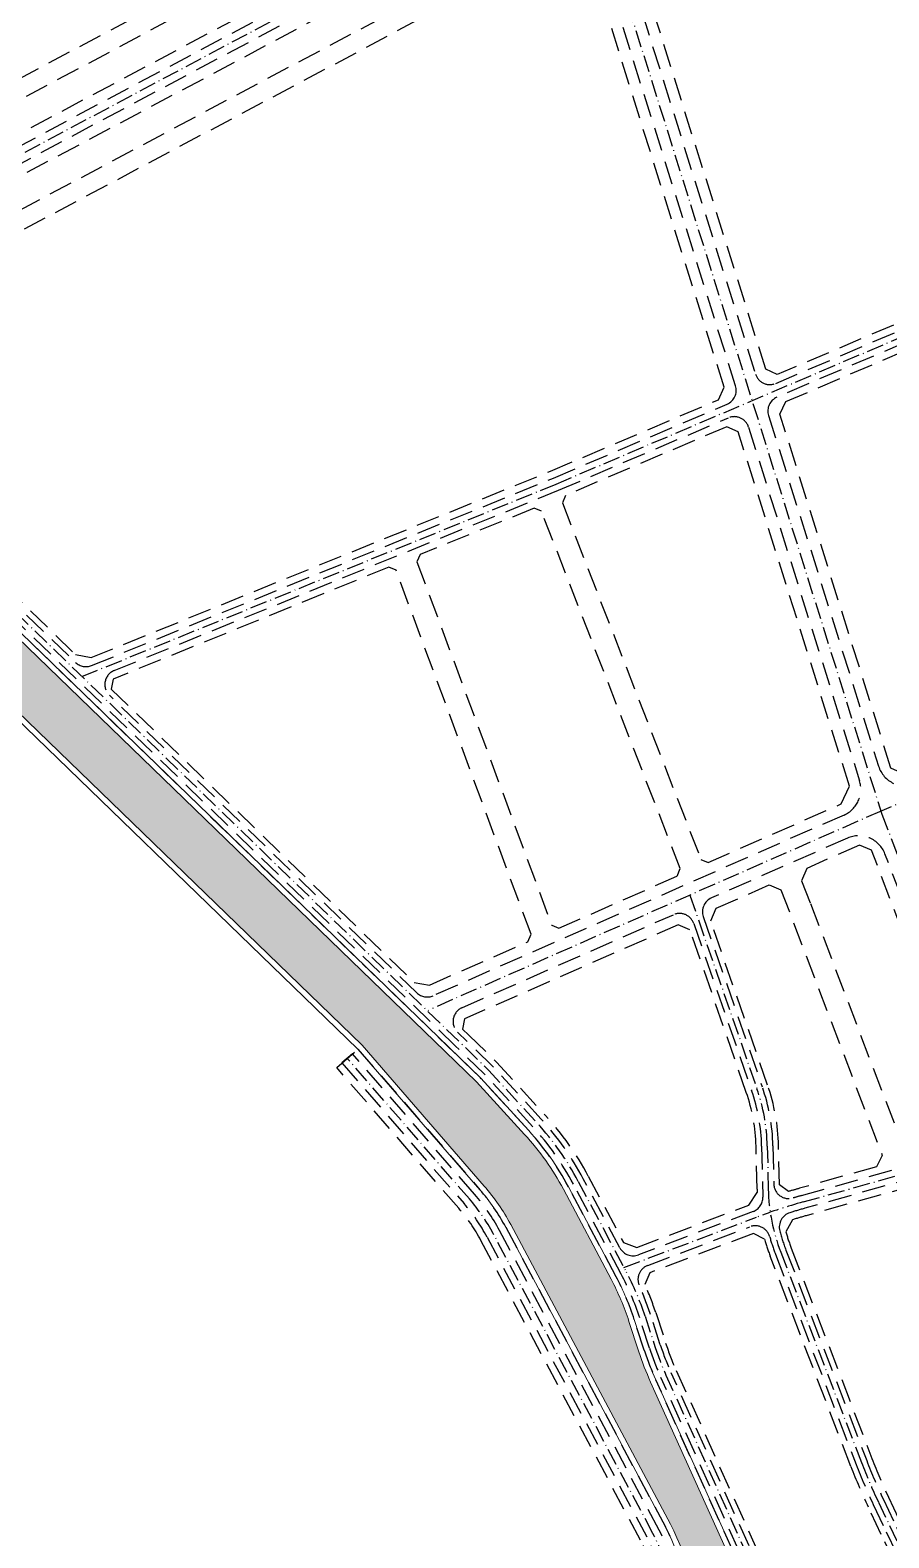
# Model space of a CAD drawing. Header units: metres. Extents: x 566631 to 571261, y 2062953 to 2068466.
# Drawn here: x 567714 to 568171, y 2066748 to 2067551 of the extents above; entities that cross this region are included whole.
import ezdxf

# ---------------------------------------------------------------- set-up
doc = ezdxf.new("R2010")
doc.units = ezdxf.units.M
doc.linetypes.add('ACAD_ISO10W100', pattern=[18.5, 12, -3, 0.5, -3])
doc.linetypes.add('HIDDEN', pattern=[0.375, 0.25, -0.125])
doc.layers.add('datKeSog', color=251, linetype='CONTINUOUS', lineweight=13)
doc.layers.add('datMatNc', color=150, linetype='CONTINUOUS', lineweight=13)
for name, color, linetype in [('hacth sdd', 8, 'CONTINUOUS'), ('LogDg phu', 7, 'CONTINUOUS'), ('TimDg', 222, 'CONTINUOUS'), ('ViaHeSphu', 32, 'CONTINUOUS')]:
    doc.layers.add(name, color=color, linetype=linetype)

msp = doc.modelspace()

# ---------------------------------------------------------------- hatches: boundary and pattern name
at = {"layer": 'hacth sdd'}
h = msp.add_hatch(dxfattribs=at)
h.set_pattern_fill('DASH', color=152, scale=0.5, style=0)
h.set_pattern_definition([(0, (0, 0), (1.5875, 1.5875), [1.5875, -1.5875])])
edge = h.paths.add_edge_path()
edge.add_line((568089.4094906903, 2066606.831562368), (568096.5534857743, 2066646.555895337))
edge.add_arc((568006.9902945282, 2066662.662874363), 90.99999999747935, 349.8049466083057, 354.593269157797)
edge.add_line((568097.5854266373, 2066654.088375097), (568099.9712974422, 2066679.296643715))
edge.add_arc((568009.3761653308, 2066687.871142982), 90.99999999981577, 354.5932691577892, 369.1421477394828)
edge.add_line((568099.2202101543, 2066702.329621799), (568098.6472853306, 2066705.889739305))
edge.add_arc((568048.2951283458, 2066697.786635786), 50.99999999661144, 9.142147746888547, 24.27248815783677)
edge.add_line((568094.7867675783, 2066718.751546497), (568044.0837223955, 2066831.190264559))
edge.add_arc((568189.0282447147, 2066896.551456779), 158.9999999964824, 198.0536729360422, 204.2724881581285, ccw=False)
edge.add_line((568037.8563519213, 2066847.276119864), (568032.5747542637, 2066863.479542607))
edge.add_arc((567898.516660653, 2066819.782545717), 140.9999999990662, 18.05367293684977, 27.95123354725435)
edge.add_line((568023.0685674539, 2066885.872049513), (567997.6486762641, 2066933.778233347))
edge.add_arc((567873.0967694623, 2066867.688729551), 140.9999999997684, 27.9512335469934, 42.53662133799664)
edge.add_line((567976.9919672, 2066963.01337425), (567951.3311628575, 2066990.981318418))
edge.add_line((567951.3311628575, 2066990.981318418), (567689.8956428984, 2067243.945485724))
edge.add_arc((567906.8503208783, 2067468.165617967), 312.0000000002941, 207.9784266503596, 225.9434859584289, ccw=False)
edge.add_line((567631.3155397438, 2067321.794226003), (567598.6472911579, 2067383.290113986))
edge.add_line((567598.6472911579, 2067383.290113986), (567595.9427644068, 2067384.11808443))
edge.add_line((567595.9427644068, 2067384.11808443), (567573.44567074, 2067372.167030913))
edge.add_line((567573.44567074, 2067372.167030913), (567611.3271069421, 2067300.85765076))
edge.add_arc((567876.2643964944, 2067441.599373803), 300.0000000005672, 207.9784266505278, 225.9434859586242)
edge.add_line((567667.6541292066, 2067226.0030928), (567890.3890136704, 2067010.485535789))
edge.add_line((567890.3890136704, 2067010.485535789), (567955.4795541393, 2066935.546288197))
edge.add_arc((567872.0548541446, 2066863.08547513), 110.4999999977253, 28.05827048332219, 40.97684428070818, ccw=False)
edge.add_line((567969.5677535841, 2066915.061281448), (568054.6304946976, 2066755.473290268))
edge.add_arc((567957.1175952578, 2066703.497483949), 110.4999999984394, -4.937905462087315, 28.058270483798083, ccw=False)
edge.add_line((568067.2074820693, 2066693.986079136), (568053.8780515629, 2066539.704401028))
edge.add_line((568053.8780515629, 2066539.704401028), (568053.3664489492, 2066526.851457733))
edge.add_line((568053.3664489492, 2066526.851457733), (568058.1642466432, 2066521.895486345))
edge.add_line((568058.1642466432, 2066521.895486345), (568077.6576209503, 2066522.03881998))
edge.add_line((568077.6576209503, 2066522.03881998), (568081.7841965083, 2066526.06377207))
edge.add_line((568081.7841965083, 2066526.06377207), (568082.0970106234, 2066535.749517252))
edge.add_arc((568290.9880967231, 2066529.003099807), 209.0000000005824, 173.5977105298602, 178.150199018571, ccw=False)
edge.add_line((568083.291532704, 2066552.30840596), (568089.4094906903, 2066606.831562368))

# ---------------------------------------------------------------- linework, layer by layer
at = {"layer": 'datKeSog'}
msp.add_lwpolyline([(567573.4456707399, 2067372.167030912), (567570.7962978446, 2067370.759613682), (567608.6777340465, 2067299.45023353, 0.07854830681870029), (567665.5680265334, 2067223.84712999), (567888.2094084307, 2067008.420045763), (567953.2146301575, 2066933.579026304, -0.05642768786353271), (567966.9203445495, 2066913.650173584), (568051.9830856629, 2066754.062182404, -0.1449760631686074), (568064.2186163638, 2066694.244307321), (568050.8831939668, 2066539.893275991), (568050.4826454618, 2066529.830334393), (568053.3664489493, 2066526.851457733), (568053.878051563, 2066539.704401027), (568067.2074820693, 2066693.986079137, 0.1449760631665236), (568054.6304946976, 2066755.473290268), (567969.5677535838, 2066915.061281449, 0.05642768786245987), (567955.4795541393, 2066935.546288197), (567890.3890136726, 2067010.48553579), (567667.6541292054, 2067226.003092801, -0.07854830681780736), (567611.3271069421, 2067300.85765076)], format="xyb", close=True, dxfattribs=at)
for points in [[(567689.8956428984, 2067243.945485724), (567951.331162859, 2066990.981318422), (567976.9919672015, 2066963.013374249, -0.0637268174552025), (567997.6486762641, 2066933.778233347), (568023.0685674543, 2066885.872049512, -0.04321312339739004), (568032.5747542637, 2066863.479542607), (568037.8563519209, 2066847.276119865, 0.02714136195114706), (568044.0837223955, 2066831.190264559), (568094.786767578, 2066718.751546498, -0.06611464468038127)], [(568096.0760666309, 2066723.190314439), (568046.8185247034, 2066832.4234946, -0.0271413619516883), (568040.708651785, 2066848.205843204), (568035.4270541277, 2066864.409265945, 0.0432131233970012), (568025.7186080246, 2066887.278209168), (568000.2987168346, 2066935.184393003, 0.0637268174548339), (567979.2025033236, 2066965.041558178), (567953.4813822815, 2066993.075242072), (567691.9817455711, 2067246.101448534, -0.0785483068176893)]]:
    msp.add_lwpolyline(points, format="xyb", dxfattribs=at)
at = {"layer": 'datMatNc'}
for points in [[(568094.7867675783, 2066718.751546497), (568044.0837223955, 2066831.190264559, -0.02714136194882924), (568037.8563519213, 2066847.276119864), (568032.5747542637, 2066863.479542607, 0.04321312339924302), (568023.0685674539, 2066885.872049513), (567997.6486762641, 2066933.778233347, 0.06372681745915887), (567976.9919672, 2066963.01337425), (567951.3311628575, 2066990.981318418), (567689.8956428984, 2067243.945485724, -0.07854830681910788)], [(567667.6541292066, 2067226.0030928), (567890.3890136704, 2067010.485535789), (567955.4795541393, 2066935.546288197, -0.05642768786422649), (567969.5677535841, 2066915.061281448), (568054.6304946976, 2066755.473290268, -0.1449760631681723), (568067.2074820693, 2066693.986079136)]]:
    msp.add_lwpolyline(points, format="xyb", dxfattribs=at)
at = {"layer": 'LogDg phu', "linetype": 'HIDDEN', "ltscale": 50}
for points in [[(567446.7718560821, 2067375.079829873), (568112.6813174268, 2067728.828617518, 0.383087992672182)], [(568251.1222696626, 2067431.142285235), (568156.2642012206, 2067668.024090349, 0.4460395944407323), (568128.3147344728, 2067678.251645233), (568027.0952824501, 2067624.481184657, 0.3612755007378313), (568022.7309044447, 2067613.836811077), (568099.9808278349, 2067367.822798186, 0.4433138351031368), (568110.7477302528, 2067362.859041504), (568246.8299382653, 2067420.807885101, 0.4078749683811497), (568251.1222696622, 2067431.142285235)], [(568084.8612063822, 2067351.835601005, 0.3857000129483844), (568089.3594234255, 2067361.59269972), (568012.955237145, 2067604.913335437, 0.4692103096837983), (568000.1463557569, 2067610.165199229), (567610.6801082082, 2067403.270387099, 0.4142135623790936), (567607.3682264346, 2067392.452280097), (567641.9130313266, 2067327.423894923, 0.0785483068464029), (567698.240053604, 2067252.56933695), (567737.7776825039, 2067214.312854538, 0.2968628235798705), (567746.3478648246, 2067212.648823803), (567992.3687021811, 2067312.448867513), (568084.8612063822, 2067351.835601004)], [(568106.9046979607, 2067345.77269119), (568165.5402129219, 2067159.039064795, 0.4431113964215293), (568185.7188131596, 2067149.728046666), (568324.3919119048, 2067208.669345448, 0.4080723318739908), (568332.4493750702, 2067228.050320048), (568259.6744519917, 2067409.785573875, 0.420580694254702), (568249.1134352197, 2067414.17202914), (568111.4029150037, 2067355.529789906, 0.3857000129572137), (568106.9046979608, 2067345.77269119)], [(567758.4075169098, 2067209.986877992), (567995.0558442943, 2067305.984898609), (568085.5163911335, 2067344.506349408, -0.4433138350869086), (568096.2832935513, 2067339.542592725), (568155.3964208482, 2067151.28793793, -0.3823345870829578), (568147.12376182, 2067133.063271552), (567928.340502619, 2067036.849770943, -0.3047518507686627), (567919.5570872433, 2067038.423687834), (567755.8518183086, 2067196.824378938, -0.5421831543117327), (567758.4075169096, 2067209.986877992)], [(568090.680273093, 2066564.349268645), (568095.3499190349, 2066605.965088272), (568102.4587511313, 2066645.49389672, 0.0208960391177567), (568103.558732051, 2066653.523023497), (568105.9446028562, 2066678.731292115, 0.0635668706987091), (568105.1439933273, 2066703.282928108), (568104.5710685058, 2066706.843045601, 0.0661146446801291), (568100.2563721938, 2066721.218006581), (568098.8108689387, 2066724.423544481), (568049.5533270037, 2066833.656724659, -0.0271413619227838), (568043.5609516489, 2066849.135566541), (568038.2793539937, 2066865.338989277, 0.0432131233820892), (568028.3686485947, 2066888.684368823), (568002.9487574124, 2066936.590552644, 0.0637268174827608), (567981.4130394458, 2066967.069742108), (567955.631601704, 2066995.169165721), (567940.2346990369, 2067010.067159164), (567694.0678482584, 2067248.25741133, -0.0785483068464243)], [(568168.940319291, 2067112.36795312, 0.4284836386867742), (568148.8945583267, 2067120.732897148), (568076.4893338096, 2067088.891520717, 0.3908772862600305), (568072.1518578614, 2067078.945893973), (568103.5928916817, 2066988.333123245, -0.0780149293577969), (568109.2580758019, 2066956.891723018), (568109.7144376204, 2066936.66192064, 0.4942825158247872), (568119.9847716434, 2066929.171860854, -0.00393215218389196), (568124.4588683245, 2066930.459119525), (568219.1324334888, 2066956.893629513, 0.4418880545832342), (568224.4515837596, 2066967.460752833), (568168.940319291, 2067112.36795312)], [(568048.8931368892, 2066560.425452404), (568060.4825342322, 2066694.567092553, 0.1449760631919197), (568048.6738243675, 2066752.298297579), (567963.611083256, 2066911.886288755, 0.0564276878372632), (567950.3834751834, 2066931.119948934), (567885.3782534542, 2067005.960968396), (567879.7159434996, 2067001.042813663), (567944.7211652289, 2066926.201794201, -0.0564276878181174), (567956.9925606683, 2066908.358519098), (568042.055301781, 2066748.770527919, -0.1449760631919197), (568053.0103699688, 2066695.212663013), (568041.420972626, 2066561.071022866)], [(568175.0838441561, 2066753.932099461), (568191.6651982021, 2066718.975562862, -0.0792946513970787), (568221.348036331, 2066627.396362095, -0.0237007289004742), (568224.4558817918, 2066599.212455132), (568228.9178734658, 2066527.5091807, 0.4715908907906997), (568238.9126856421, 2066520.26273697), (568356.067112326, 2066550.677438397, 0.4196438798697929), (568361.761643957, 2066560.573940995), (568333.350082455, 2066662.239341458), (568311.7036332542, 2066739.697066773), (568232.7155336593, 2066945.88844933, 0.3870702331299271), (568223.0934887321, 2066950.731877511), (568126.3413847366, 2066923.717003244, 0.007279190113542612), (568118.270874713, 2066921.3363988, 0.4009284949032153), (568112.9060963326, 2066911.672642078, 0.02769555515208818), (568116.1940352926, 2066901.450785489), (568159.2036471404, 2066789.428214869, 0.0190844642849442), (568168.1284539334, 2066768.595338191), (568175.083844156, 2066753.93209946)], [(568169.6627975078, 2066751.360669263), (568185.3672640816, 2066718.252772343, -0.4416437550167733), (568180.8836990411, 2066707.309697079), (568133.8144749538, 2066690.118756508, 0.0137074537000322), (568123.3935970028, 2066685.985640591, -0.5226852375428929), (568112.2511472782, 2066692.944415031, 0.0275783817485838), (568111.0677765026, 2066704.236234404), (568110.4948516794, 2066707.796351905, 0.0661146446914275), (568105.7259768101, 2066723.684466664), (568104.2804735547, 2066726.890004565), (568055.0229316275, 2066836.123184726, -0.0271413619513791), (568049.2655513771, 2066850.995013218), (568043.98395372, 2066867.198435959, 0.0267851043477712), (568038.0809987088, 2066882.478602553, -0.4320092690723897), (568042.5465376346, 2066893.238812776), (568097.0056999647, 2066913.851689201, -0.4407011509420889), (568107.5429748425, 2066908.52094977, 0.0235858846428654), (568110.5926895171, 2066899.300221489), (568153.6023013648, 2066787.277650869, 0.0190844642851086), (568162.707407285, 2066766.023907995), (568169.6627975076, 2066751.360669263)]]:
    msp.add_lwpolyline(points, format="xyb", dxfattribs=at)
msp.add_lwpolyline([(567463.6608628493, 2067343.287355123), (568146.4434799729, 2067705.999611147), (568138.9654408175, 2067724.673946846), (567454.278081313, 2067360.949841094)], dxfattribs=at)
msp.add_lwpolyline([(568056.2855215275, 2067080.0065653, -0.4379413768658309), (568067.0639473054, 2067075.305889942), (568097.9244285333, 2066986.366266474, -0.07801492935798401), (568103.2596019276, 2066956.756404126), (568103.8712721027, 2066929.642026368, -0.3179900192681191), (568098.7052497419, 2066921.97961615), (568037.6704762412, 2066898.877860819, -0.3777712692382486), (568027.7717585848, 2066902.610086767), (568008.248838545, 2066939.402871968, 0.0637268174550671), (567985.8341116898, 2066971.126109968), (567959.9320405489, 2066999.35701302), (567941.2912981772, 2067017.393735317, -0.5328585269167433), (567943.6337637226, 2067030.466120528)], format="xyb", close=True, dxfattribs=at)
at = {"layer": 'TimDg', "linetype": 'ACAD_ISO10W100', "ltscale": 0.75}
for points in [[(569495.4277969634, 2068433.939334007), (567458.9694720813, 2067352.118598108)], [(567741.231617131, 2067206.796369474), (567993.7122732376, 2067309.216883061), (568555.0230853686, 2067548.24381345)]]:
    msp.add_lwpolyline(points, dxfattribs=at)
for points in [[(570000.7303062181, 2067879.165810913, 0.15132347483338), (569630.6979778858, 2067788.244448095), (569593.1865503386, 2067765.306083216, 0.0120590282986883), (569583.0547692049, 2067758.769655312), (569514.391074964, 2067712.089179128, 0.0163914063603625), (569501.1484639643, 2067702.436866524), (569469.5059902932, 2067677.745444813, -0.0465201108505125), (569438.2344835112, 2067657.7165969), (569326.1055014101, 2067599.81308495), (569061.071802309, 2067464.124227364), (568725.4256931718, 2067363.191303382, 0.0112163597713358), (568658.204890596, 2067340.71628266), (568610.5662882852, 2067322.69375848), (568582.0106165139, 2067310.55605025), (568402.0830146307, 2067235.171512525), (568167.1864909991, 2067135.331627879), (567925.5397158525, 2067029.063523875)], [(570000.7303062181, 2067879.165810913, 0.15132347483338), (569630.697977886, 2067788.244448095), (569593.1865503385, 2067765.306083216, 0.01205902829868824), (569583.0547692049, 2067758.769655312), (569514.3910749638, 2067712.089179128, 0.01639140636036252), (569501.1484639646, 2067702.436866524), (569469.5059902933, 2067677.745444813, -0.04652011085051248), (569438.2344835112, 2067657.7165969), (569326.1055014101, 2067599.81308495), (569061.071802309, 2067464.124227364), (568725.4256931719, 2067363.191303382, 0.01121635977133575), (568658.204890596, 2067340.716282659), (568610.5662882853, 2067322.69375848), (568582.010616514, 2067310.55605025), (568402.0830146308, 2067235.171512525), (568167.1864909991, 2067135.331627879), (567925.5397158525, 2067029.063523874)], [(568007.1651060418, 2067643.380659843), (568167.2734184407, 2067133.491630765), (568317.2731710034, 2066741.930667448, -0.0233361501252175), (568317.5073619462, 2066741.222011353), (568414.7791073031, 2066393.153463831)], [(567696.1539509171, 2067250.413374154), (567957.7818211265, 2066997.263089371), (567983.6235755677, 2066969.097926038, -0.06372681745487667), (568005.598797975, 2066937.996712313), (568031.0186891651, 2066890.090528478, -0.04321312339729345), (568041.1316538561, 2066866.268712621), (568046.4132515131, 2066850.065289879, 0.02714136195160713), (568052.2881293193, 2066834.889954684), (568102.991174502, 2066722.451236624, -0.06611464468073987)], [(568065.0018039029, 2067090.400626065), (568100.7586601076, 2066987.34969486, -0.0780149293579121), (568106.2588388647, 2066956.824063572), (568106.7745607677, 2066933.962921953, 0.0862196220670212), (568113.3933624048, 2066900.375503489), (568156.4029742526, 2066788.352932869, 0.0190844642849648), (568165.4179306091, 2066767.309623093), (568193.0931834428, 2066708.965112393, -0.0954792923813812), (568221.4616735629, 2066599.026129878), (568225.6264750997, 2066532.098638859), (568230.6848754883, 2066348.017194637)], [(568029.9019453478, 2066892.195137589), (568100.5195107401, 2066918.923994343, -0.02239226266488406), (568125.4001265306, 2066927.088061384), (568234.6564190408, 2066957.594323095)]]:
    msp.add_lwpolyline(points, format="xyb", dxfattribs=at)
at = {"layer": 'TimDg', "linetype": 'ACAD_ISO10W100', "ltscale": 0.75, "elevation": 3.0256135e-09}
msp.add_lwpolyline([(568198.5799684294, 2065725.103991018), (568170.7033791732, 2065808.308389804, -0.0775633036579484), (568157.666223316, 2065868.59439549), (568155.3650764982, 2065974.473723357, 0.1206413327394175), (568130.7391229575, 2066066.359524186), (568046.3261624569, 2066208.429378254, -0.1449785005982187), (568032.3750891204, 2066263.486922942), (568043.3960499765, 2066540.365463395), (568056.7464521006, 2066694.889877784, 0.1449760631665937), (568045.3645630765, 2066750.534412745), (567960.3018219627, 2066910.122403926, 0.0564276878624258), (567947.5523202029, 2066928.660871572), (567882.5470984769, 2067003.501891029)], format="xyb", dxfattribs=at)
at = {"layer": 'ViaHeSphu', "linetype": 'HIDDEN', "ltscale": 50}
for points in [[(567442.0804653161, 2067383.911072855), (568113.2911110886, 2067740.475990427)], [(567756.7983049972, 2067200.083030497), (567918.1355940383, 2067043.97358912), (567926.3058347956, 2067042.509548154), (567978.7143782501, 2067065.557058485), (567980.417233004, 2067069.577469946), (567908.5453715259, 2067263.338777992), (567904.7220703, 2067265.023795663), (567757.8383242061, 2067205.439394447), (567756.7983049972, 2067200.083030497)]]:
    msp.add_lwpolyline(points, dxfattribs=at)
for points in [[(568141.1153770746, 2067719.305075332), (568144.2935437157, 2067711.36848266), (567460.9633131578, 2067348.36531984), (567456.9756310049, 2067355.871876377)], [(568105.4705820817, 2067370.367629208), (568030.4252919853, 2067609.360655434), (568033.3429940925, 2067616.47670065), (568140.212052048, 2067673.248381911), (568148.9961480175, 2067670.034015625), (568245.1647387063, 2067429.879543457), (568242.4232041657, 2067423.278907974), (568111.5687687793, 2067367.556243556)], [(568254.4597144637, 2067406.667910834), (568327.5186399849, 2067224.122158792), (568323.677392537, 2067214.885130448), (568180.6801407278, 2067154.105903473), (568172.1408246552, 2067158.04620289), (568112.9819883297, 2067346.446424985), (568116.0843362564, 2067353.175738996), (568248.0007143801, 2067409.350617957)], [(567991.4211800836, 2067074.416634847), (567995.2106886185, 2067072.811579572), (568058.273648011, 2067100.544542792), (568059.9326042577, 2067104.548278992), (567985.9751013587, 2067294.747547646), (567982.1079016256, 2067296.415890055), (567921.4069810288, 2067271.792144384), (567919.670333584, 2067267.851695319)], [(568127.2592416931, 2067104.663858878), (568124.5207193847, 2067098.001318809), (568129.2920125732, 2067085.93391241), (568179.1316172136, 2066955.047211783), (568185.7267054431, 2066951.719166507), (568215.5371771982, 2066960.042769955), (568218.5643198113, 2066966.056548035), (568161.7464723648, 2067114.374466566), (568155.3808482263, 2067117.030793244)]]:
    msp.add_lwpolyline(points, close=True, dxfattribs=at)
msp.add_lwpolyline([(568083.28213305, 2067360.918965924), (568008.8661506315, 2067597.907867092), (568002.9526097538, 2067600.332521539), (567615.3714989743, 2067394.439144119), (567613.3015728659, 2067387.677827243), (567644.5624042221, 2067328.831312154, 0.0785483068178036), (567700.3261562628, 2067254.725299774), (567737.8242824278, 2067218.442233639), (567746.0508443369, 2067216.844922014), (567990.8331924023, 2067316.14256403), (568080.1797851233, 2067354.189651913)], format="xyb", close=True, dxfattribs=at)
at = {"layer": 'ViaHeSphu', "linetype": 'HIDDEN', "ltscale": 50, "elevation": -1.935459366e-07}
msp.add_lwpolyline([(568090.7935392978, 2067336.9977617), (568084.6953526002, 2067339.809147352), (567998.7730273047, 2067303.220239347), (567997.1000923153, 2067299.248802733), (568070.9277129744, 2067109.383557079), (568074.7611200165, 2067107.795177065), (568145.6789710633, 2067138.982456789), (568149.9896410938, 2067148.478862104)], close=True, dxfattribs=at)
at = {"layer": 'ViaHeSphu', "linetype": 'HIDDEN', "ltscale": 50}
for points in [[(568087.6989827005, 2066564.683794571), (568092.3797048627, 2066606.398325321), (568099.5061184528, 2066646.024896029, 0.0208960391172341), (568100.5720793442, 2066653.805699297), (568102.9579501492, 2066679.013967916, 0.0635668706984557), (568102.1821017399, 2066702.80627496), (568101.6091769182, 2066706.366392453, 0.0661146446806534), (568097.521569886, 2066719.98477654), (568096.0760666309, 2066723.190314439), (568046.8185247034, 2066832.4234946, -0.0271413619516883), (568040.708651785, 2066848.205843204), (568035.4270541277, 2066864.409265945, 0.0432131233970012), (568025.7186080246, 2066887.278209168), (568000.2987168346, 2066935.184393003, 0.0637268174548339), (567979.2025033236, 2066965.041558178), (567953.4813822815, 2066993.075242072), (567691.9817455711, 2067246.101448534, -0.0785483068176893)], [(567943.9514603976, 2067018.994239957), (567947.2667891418, 2067015.78633854), (567962.0822599712, 2067001.45093667), (567988.0446478119, 2066973.154293898, -0.0637268174550251), (568010.8988791155, 2066940.809031624), (568029.6711861899, 2066905.43084739), (568036.6910262578, 2066902.784077358), (568096.4592249296, 2066925.406432177), (568100.8265770299, 2066932.166846094, -0.0039187495313377), (568100.7760868936, 2066933.82760306), (568100.2603649907, 2066956.68874468, 0.0780149293579848), (568095.0901969592, 2066985.382838089), (568065.0790794778, 2067071.87460306), (568058.8630627628, 2067074.585525527), (567944.9351584546, 2067024.483874567), (567943.9514603976, 2067018.994239957)], [(568037.6848904941, 2066561.393808097), (568049.2742878372, 2066695.535448246, 0.1449760631668122), (568038.74604049, 2066747.006643085), (567953.683299376, 2066906.594634266, 0.0564276878625463), (567941.8900102483, 2066923.742716839), (567876.8847885224, 2066998.583736296), (567888.2094084314, 2067008.420045762), (567953.2146301575, 2066933.579026304, -0.0564276878623221), (567966.9203445492, 2066913.650173585), (568051.9830856629, 2066754.062182404, -0.1449760631664056), (568064.2186163639, 2066694.244307322), (568052.6292190208, 2066560.102667172)], [(568192.774202784, 2066723.637573303), (568198.5142300857, 2066711.536542598, -0.0954792923881958), (568227.450090012, 2066599.398780425), (568231.6618609432, 2066531.71650105), (568236.8119725165, 2066527.982564578), (568351.1534452264, 2066557.666989237), (568354.6472700068, 2066563.738892645), (568327.5491150764, 2066660.704516039), (568306.1010028708, 2066737.452529916, 0.0275734056874059), (568302.4249313117, 2066747.145908097), (568266.9760409126, 2066839.682071902), (568227.5311618235, 2066942.649407449), (568220.9267097481, 2066945.973876368), (568127.4171084006, 2066919.864365368, 0.007060093459155299), (568119.6968321888, 2066917.590748057), (568116.1353763996, 2066911.215266827, 0.02434304970111818), (568118.9947081804, 2066902.52606749), (568162.0043200282, 2066790.50349687, 0.0190844642851085), (568170.8389772577, 2066769.881053289), (568192.7742027798, 2066723.637573316)], [(568166.9522741833, 2066750.074954165), (568159.9968839607, 2066764.738192897, -0.0190844642849286), (568150.8016284768, 2066786.202368868), (568107.792016629, 2066898.224939488, -0.0223459742259904), (568104.7960241897, 2066907.208494099), (568098.8652024609, 2066910.278573886), (568043.671963353, 2066889.387848276), (568041.0974970675, 2066883.081085093, -0.0256841520430643), (568046.836253584, 2066868.128159298), (568052.1178512414, 2066851.924736555, 0.0271413619515193), (568057.7577339353, 2066837.356414768), (568107.0152758625, 2066728.123234607), (568108.4607791214, 2066724.9176967, -0.0661146446261299), (568113.4567432685, 2066708.273005044), (568114.0296680889, 2066704.71288756, -0.0293999949503396), (568115.282711708, 2066692.321247972), (568119.9283080864, 2066689.387294405, -0.0159144672416327), (568132.2706953145, 2066694.345663702), (568179.665943995, 2066711.655677181), (568182.2196490425, 2066717.888526776), (568166.9522741835, 2066750.074954165)]]:
    msp.add_lwpolyline(points, format="xyb", dxfattribs=at)
at = {"layer": 'ViaHeSphu', "linetype": 'HIDDEN', "ltscale": 50, "elevation": -1.935459366e-07}
msp.add_lwpolyline([(568123.3831446605, 2066934.311757401, 0.005004921232656382), (568117.6151014164, 2066932.638804622), (568112.7265936969, 2066936.156894953), (568112.2573127386, 2066956.959382464, 0.07801492935778279), (568106.427123256, 2066989.31655163), (568076.0993407203, 2067076.720942379), (568079.0372628197, 2067083.45745849), (568107.189999304, 2067095.838082758), (568113.5488147235, 2067093.179153476), (568167.4752659708, 2066951.792294976), (568164.4413146387, 2066945.775914292)], format="xyb", close=True, dxfattribs=at)

doc.saveas('drawing.dxf')
